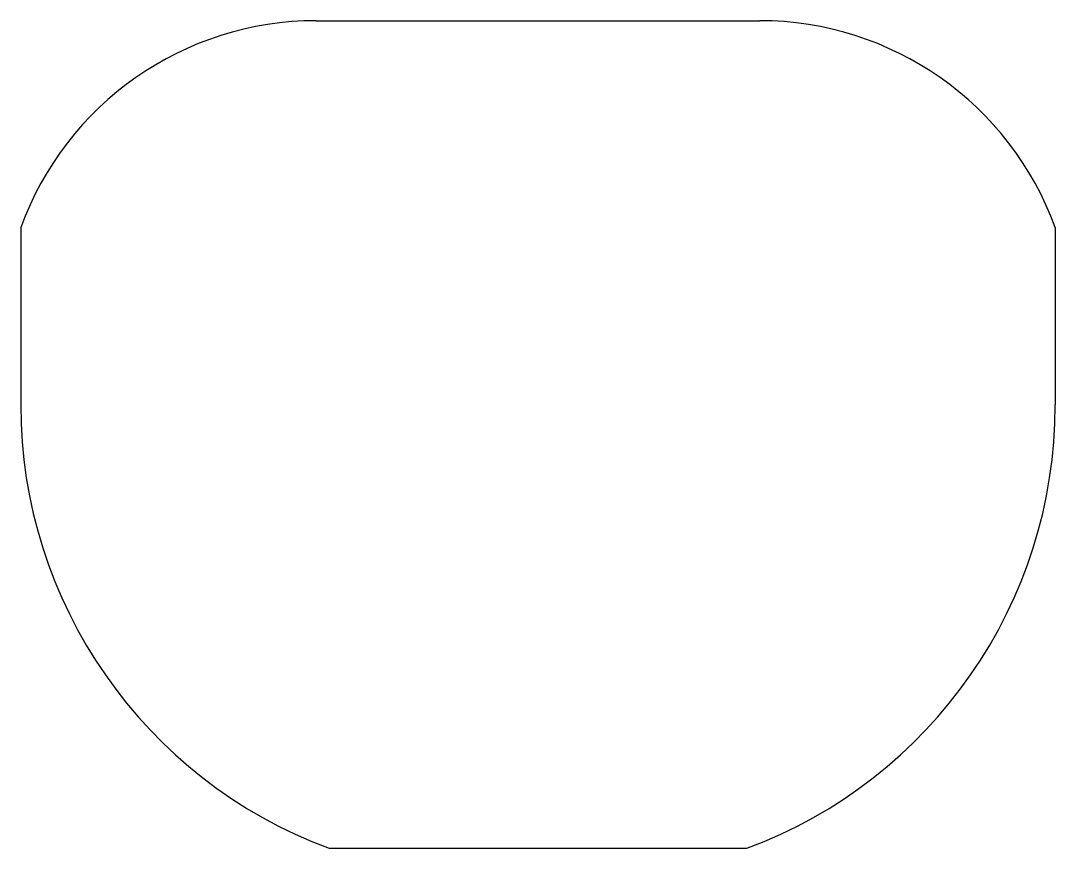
# Model space of a CAD drawing. Extents: x -134 to 216, y 13 to 293.
import ezdxf

# ---------------------------------------------------------------- set-up
doc = ezdxf.new("R2010")
doc.units = 0
doc.header["$MEASUREMENT"] = 0
doc.layers.add('MODELSKETCH_VISIBLE', color=7, linetype='CONTINUOUS')

msp = doc.modelspace()

# ---------------------------------------------------------------- linework, layer by layer
at = {"layer": 'MODELSKETCH_VISIBLE'}
for p, q in [((-34.42, 293.04), (115.58, 293.04)), ((-134.42, 223.04), (-134.42, 163.04)), ((215.58, 223.04), (215.58, 163.04)), ((-30.09, 13.04), (111.26, 13.04))]:
    msp.add_line(p, q, dxfattribs=at)
for centre, radius, start, end in [((-34.42, 186.61), 106.43, 90, 159.984), ((115.58, 186.61), 106.43, 20.016, 90), ((25.58, 163.04), 160, 180, 249.6359), ((55.58, 163.04), 160, 290.3641, 0)]:
    msp.add_arc(centre, radius, start, end, dxfattribs=at)

doc.saveas('drawing.dxf')
